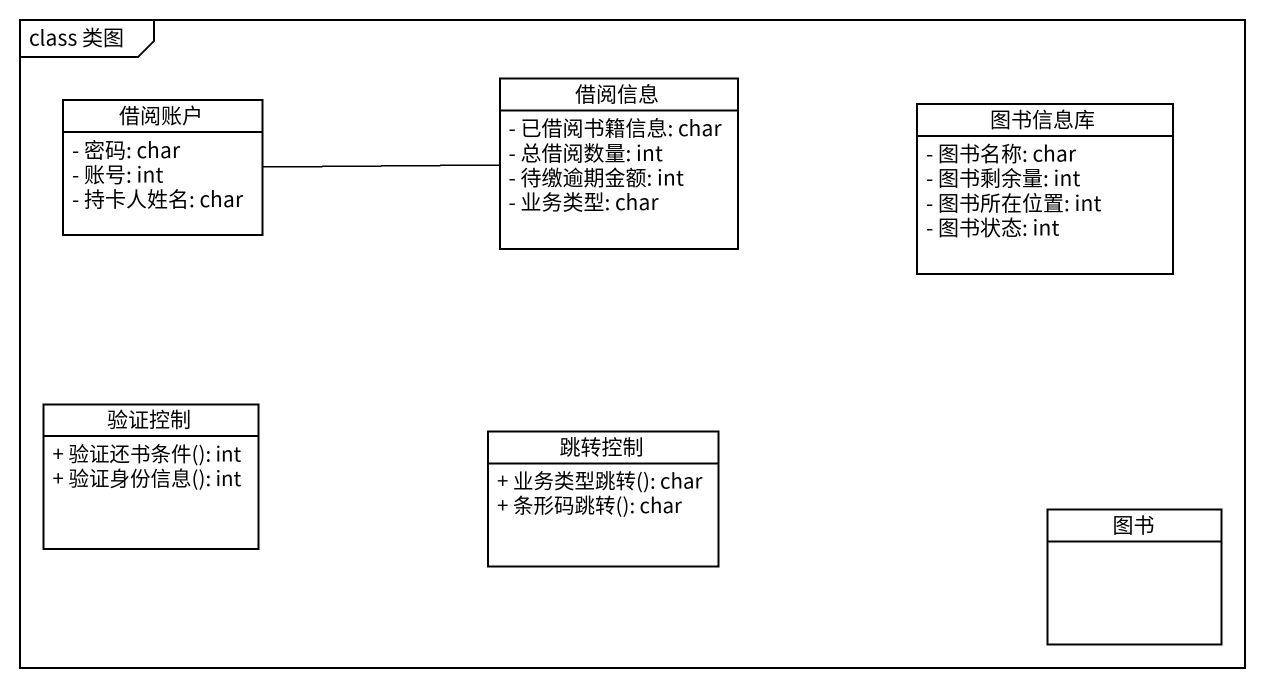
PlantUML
@startuml
mainframe class 类图
hide circle
hide empty members
skinparam classAttributeIconSize 0
class 借阅信息 {
  - 已借阅书籍信息: char
  - 总借阅数量: int
  - 待缴逾期金额: int
  - 业务类型: char
}
class 借阅账户 {
  - 密码: char
  - 账号: int
  - 持卡人姓名: char
}
class 图书信息库 {
  - 图书名称: char
  - 图书剩余量: int
  - 图书所在位置: int
  - 图书状态: int
}
class 验证控制 {
  + 验证还书条件(): int
  + 验证身份信息(): int
}
class 跳转控制 {
  + 业务类型跳转(): char
  + 条形码跳转(): char
}
class 图书
借阅账户 -right- 借阅信息
@enduml
